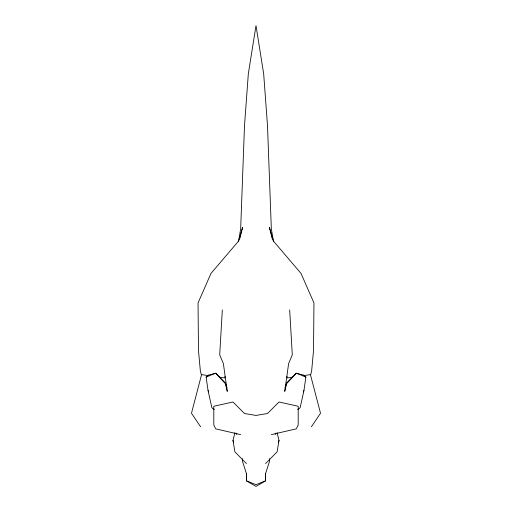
<?xml version="1.0" encoding="UTF-8"?>
<svg xmlns="http://www.w3.org/2000/svg" width="512" height="512" viewBox="0 0 512 512"><rect width="100%" height="100%" fill="white"/><g stroke="black" fill="none" stroke-linecap="round" stroke-linejoin="round"><path stroke-width="0.77" d="M242.573 458.637L242.573 461.645L246.406 473.517L246.406 480.832L256 486.4L265.594 480.832L265.594 473.517L269.427 461.645L269.427 458.637M246.406 473.517L246.406 480.832L256 484.666L265.594 480.832L265.594 473.517M222.323 309.926L219.699 354.79L223.392 363.635L227.226 391.309M297.722 409.67L300.115 407.757L303.955 390.49L305.875 377.062L303.955 375.149L296.282 373.229L286.688 382.816L284.941 388.07M225.005 376.384L224.774 377.946L219.302 377.165M284.774 391.309L288.608 363.635L292.301 354.79L289.677 309.926M277.101 432.691L279.021 440.365L277.101 451.872L265.594 463.565M238.464 241.338L240.653 229.178L244.493 125.811L248.326 73.843L256 25.6L263.674 73.843L267.507 125.811L271.347 229.178L273.536 241.338M239.693 238.95L242.573 227.443L238.733 240.877L210.938 273.485L198.048 302.944L198.458 350.208L200.371 371.155L201.318 374.598L208.352 375.603M246.406 463.565L234.899 451.872L232.979 440.365L234.899 432.691M284.704 391.29L286.688 383.635L296.282 373.229L305.875 377.062M201.574 374.586L191.488 413.229L200.614 426.771M275.181 434.611L275.661 433.171M278.298 442.522L279.021 440.365M303.245 391.91L303.955 390.49M311.392 426.771L320.512 413.229L310.426 374.586M214.278 409.67L211.885 407.757L208.045 390.49L206.125 377.062L208.045 375.149L215.718 373.229L225.312 382.816L227.059 388.07M206.125 377.062L215.718 373.229L225.312 383.635L227.296 391.29M271.347 434.611L296.282 428.858L298.202 425.018L298.202 406.253L279.021 402.003L267.507 413.51L256 415.43L244.493 413.51L232.979 402.003L213.798 406.253L213.798 425.018L215.718 428.858L240.653 434.611M292.698 377.165L287.226 377.946L286.995 376.384M303.642 375.603L310.682 374.598L311.629 371.155L313.542 350.208L313.952 302.944L301.062 273.485L273.261 240.87L269.427 227.437L272.307 238.95M208.045 390.49L208.755 391.91M236.339 433.171L236.819 434.611M232.979 440.365L233.702 442.522"/></g></svg>
